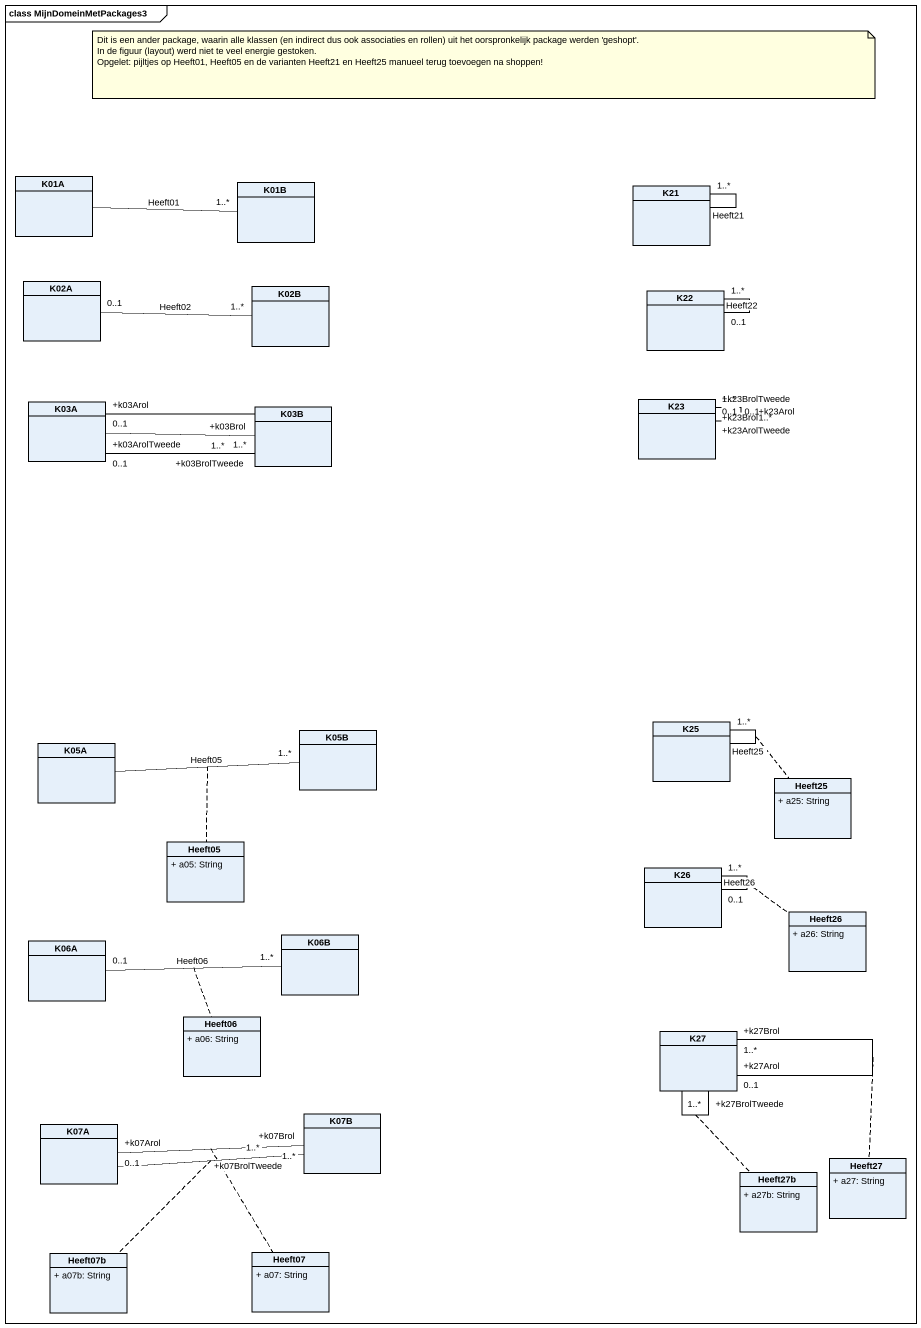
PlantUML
@startuml
mainframe class MijnDomeinMetPackages3
hide circle
hide empty members
skinparam classAttributeIconSize 0
class K01A
class K01B
class K21
class K02A
class K02B
class K22
class K03A
class K03B
class K23
class K05A
class K05B
class K25
class Heeft25 {
  + a25: String
}
class Heeft05 {
  + a05: String
}
class K26
class Heeft26 {
  + a26: String
}
class K06A
class K06B
class Heeft06 {
  + a06: String
}
class K27
class K07A
class K07B
class Heeft27b {
  + a27b: String
}
class Heeft27 {
  + a27: String
}
class Heeft07b {
  + a07b: String
}
class Heeft07 {
  + a07: String
}
K01A -right- "1..*" K01B : Heeft01
K21 -- "1..*" K21 : Heeft21
K02A "0..1" -right- "1..*" K02B : Heeft02
K22 "0..1" -- "1..*" K22 : Heeft22
K03A "+k03ArolTweede\n0..1" -right- "+k03BrolTweede\n1..*" K03B
K03A "+k03Arol\n0..1" -right- K03B
K03A -right- "+k03Brol\n1..*" K03B
K23 "+k23ArolTweede\n0..1" -- "+k23BrolTweede\n1..*" K23
K23 "+k23Arol\n0..1" -- K23
K23 -- "+k23Brol\n1..*" K23
K05A -right- "1..*" K05B : Heeft05
(K05A, K05B) .. Heeft05
K25 -- "1..*" K25 : Heeft25
(K25, K25) .. Heeft25
K26 "0..1" -- "1..*" K26 : Heeft26
(K26, K26) .. Heeft26
K06A "0..1" -right- "1..*" K06B : Heeft06
(K06A, K06B) .. Heeft06
K27 "+k27Arol\n0..1" -- "+k27Brol\n1..*" K27
(K27, K27) .. Heeft27
K27 -- "+k27BrolTweede\n1..*" K27
(K27, K27) .. Heeft27b
K07A "+k07Arol\n0..1" -right- "+k07Brol\n1..*" K07B
(K07A, K07B) .. Heeft07
K07A -right- "+k07BrolTweede\n1..*" K07B
(K07A, K07B) .. Heeft07b
note as N1
  Dit is een ander package, waarin alle klassen (en indirect dus ook associaties en rollen) uit het oorspronkelijk package werden 'geshopt'.
  In de figuur (layout) werd niet te veel energie gestoken.
  Opgelet: pijltjes op Heeft01, Heeft05 en de varianten Heeft21 en Heeft25 manueel terug toevoegen na shoppen!
end note
@enduml
